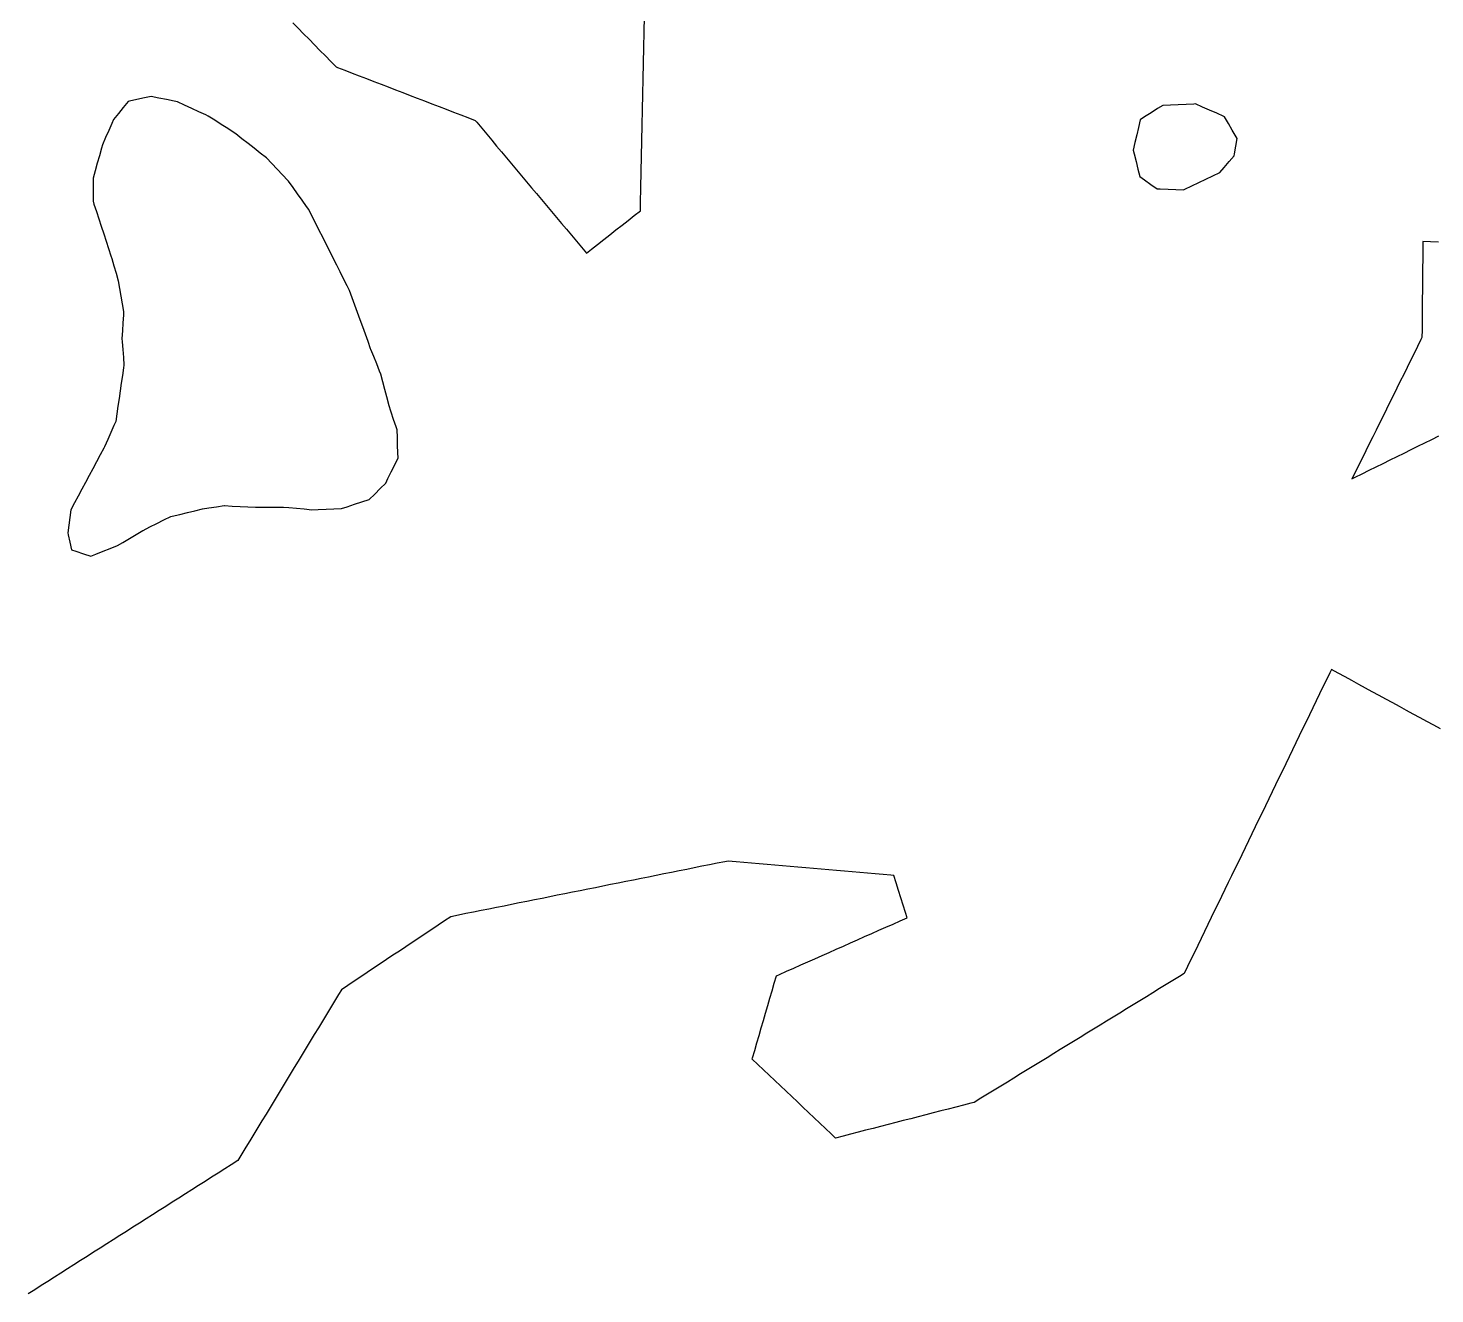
# Model space of a CAD drawing. Header units: millimetres. Extents: x 32 to 3054, y 42 to 5568.
# Drawn here: x 471.2 to 652.4, y 3471.9 to 3634.9 of the extents above; entities that cross this region are included whole.
import ezdxf

# ---------------------------------------------------------------- set-up
doc = ezdxf.new("R2010")
doc.units = ezdxf.units.MM
for name, color, linetype in [('ALL_ISLANDS', 7, 'Continuous'), ('OUTLINE_ISLAND_01', 7, 'Continuous'), ('OUTLINE_ISLAND_11', 7, 'Continuous'), ('OUTLINE_ISLAND_66', 7, 'Continuous')]:
    doc.layers.add(name, color=color, linetype=linetype)

msp = doc.modelspace()

# ---------------------------------------------------------------- linework, layer by layer
at = {"layer": 'ALL_ISLANDS'}
for points in [[(505.2684, 3635.5789), (505.9704, 3634.8667), (506.6724, 3634.1545), (507.3744, 3633.4424), (508.0764, 3632.7302), (508.7785, 3632.018), (509.4805, 3631.3059), (510.1825, 3630.5937), (510.8845, 3629.8815), (511.0476, 3629.8188), (511.9809, 3629.4597), (512.9142, 3629.1006), (513.8474, 3628.7414), (514.7807, 3628.3823), (515.714, 3628.0232), (516.6473, 3627.6641), (517.5806, 3627.3049), (518.5139, 3626.9458), (519.4472, 3626.5867), (520.3805, 3626.2276), (521.3138, 3625.8685), (522.2471, 3625.5093), (523.1804, 3625.1502), (524.1136, 3624.7911), (525.0469, 3624.432), (525.9802, 3624.0728), (526.9135, 3623.7137), (527.8468, 3623.3546), (528.7801, 3622.9955), (528.9707, 3622.7681), (529.613, 3622.0016), (530.2554, 3621.2352), (530.8977, 3620.4688), (531.54, 3619.7024), (532.1824, 3618.936), (532.8247, 3618.1695), (533.4671, 3617.4031), (534.1094, 3616.6367), (534.7517, 3615.8703), (535.3941, 3615.1038), (536.0364, 3614.3374), (536.6787, 3613.571), (537.3211, 3612.8046), (537.9634, 3612.0382), (538.6058, 3611.2717), (539.2481, 3610.5053), (539.8904, 3609.7389), (540.5328, 3608.9725), (541.1751, 3608.206), (541.8174, 3607.4396), (542.4598, 3606.6732), (543.1021, 3605.9068), (543.7569, 3606.4204), (544.5437, 3607.0376), (545.3305, 3607.6549), (546.1173, 3608.2721), (546.9041, 3608.8893), (547.6909, 3609.5065), (548.4777, 3610.1237), (549.2645, 3610.7409), (550.0513, 3611.3581), (550.0622, 3611.8735), (550.0832, 3612.8733), (550.1043, 3613.8731), (550.1253, 3614.8728), (550.1464, 3615.8726), (550.1674, 3616.8724), (550.1885, 3617.8722), (550.2095, 3618.872), (550.2306, 3619.8717), (550.2516, 3620.8715), (550.2727, 3621.8713), (550.2937, 3622.8711), (550.3148, 3623.8708), (550.3358, 3624.8706), (550.3569, 3625.8704), (550.3779, 3626.8702), (550.399, 3627.87), (550.42, 3628.8697), (550.4411, 3629.8695), (550.4621, 3630.8693), (550.4832, 3631.8691), (550.5042, 3632.8689), (550.5253, 3633.8686), (550.5463, 3634.8684), (550.5674, 3635.8682)], [(652.8303, 3607.3071), (651.8319, 3607.3644), (650.8336, 3607.4218), (650.83, 3607.0507), (650.8206, 3606.0507), (650.8111, 3605.0507), (650.8016, 3604.0508), (650.7921, 3603.0508), (650.7826, 3602.0509), (650.7732, 3601.0509), (650.7637, 3600.051), (650.7542, 3599.051), (650.7447, 3598.0511), (650.7352, 3597.0511), (650.7258, 3596.0511), (650.7163, 3595.0512), (650.5808, 3594.7777), (650.137, 3593.8816), (649.6933, 3592.9855), (649.2495, 3592.0893), (648.8057, 3591.1932), (648.3619, 3590.2971), (647.9181, 3589.401), (647.4743, 3588.5048), (647.0305, 3587.6087), (646.5867, 3586.7126), (646.1429, 3585.8165), (645.6991, 3584.9203), (645.2553, 3584.0242), (644.8115, 3583.1281), (644.3677, 3582.2319), (643.9239, 3581.3358), (643.4801, 3580.4397), (643.0363, 3579.5436), (642.5925, 3578.6474), (642.1487, 3577.7513), (641.7049, 3576.8552), (642.1299, 3577.0647), (643.0269, 3577.5067), (643.9239, 3577.9488), (644.8209, 3578.3909), (645.7178, 3578.833), (646.6148, 3579.275), (647.5118, 3579.7171), (648.4088, 3580.1592), (649.3058, 3580.6013), (650.2027, 3581.0433), (651.0997, 3581.4854), (651.9967, 3581.9275), (652.8937, 3582.3696)], [(653.1021, 3544.6351), (652.2241, 3545.1137), (651.3461, 3545.5923), (650.4681, 3546.071), (649.5901, 3546.5496), (648.7121, 3547.0283), (647.8341, 3547.5069), (646.9561, 3547.9855), (646.078, 3548.4642), (645.2, 3548.9428), (644.322, 3549.4214), (643.444, 3549.9001), (642.566, 3550.3787), (641.688, 3550.8574), (640.81, 3551.336), (639.932, 3551.8146), (639.0539, 3552.2933), (638.8355, 3551.8422), (638.3996, 3550.9422), (637.9637, 3550.0422), (637.5279, 3549.1422), (637.092, 3548.2422), (636.6561, 3547.3422), (636.2202, 3546.4422), (635.7844, 3545.5422), (635.3485, 3544.6422), (634.9126, 3543.7422), (634.4767, 3542.8422), (634.0408, 3541.9422), (633.605, 3541.0422), (633.1691, 3540.1422), (632.7332, 3539.2422), (632.2973, 3538.3422), (631.8614, 3537.4421), (631.4256, 3536.5421), (630.9897, 3535.6421), (630.5538, 3534.7421), (630.1179, 3533.8421), (629.6821, 3532.9421), (629.2462, 3532.0421), (628.8103, 3531.1421), (628.3744, 3530.2421), (627.9385, 3529.3421), (627.5027, 3528.4421), (627.0668, 3527.5421), (626.6309, 3526.6421), (626.195, 3525.7421), (625.7591, 3524.8421), (625.3233, 3523.9421), (624.8874, 3523.0421), (624.4515, 3522.1421), (624.0156, 3521.242), (623.5798, 3520.342), (623.1439, 3519.442), (622.708, 3518.542), (622.2721, 3517.642), (621.8362, 3516.742), (621.4004, 3515.842), (620.9645, 3514.942), (620.5286, 3514.042), (620.0927, 3513.142), (619.4776, 3512.7645), (618.6254, 3512.2414), (617.7731, 3511.7182), (616.9208, 3511.1951), (616.0686, 3510.672), (615.2163, 3510.1489), (614.364, 3509.6258), (613.5118, 3509.1027), (612.6595, 3508.5796), (611.8072, 3508.0565), (610.955, 3507.5334), (610.1027, 3507.0103), (609.2504, 3506.4872), (608.3982, 3505.9641), (607.5459, 3505.4409), (606.6936, 3504.9178), (605.8414, 3504.3947), (604.9891, 3503.8716), (604.1368, 3503.3485), (603.2846, 3502.8254), (602.4323, 3502.3023), (601.58, 3501.7792), (600.7278, 3501.2561), (599.8755, 3500.733), (599.0232, 3500.2099), (598.171, 3499.6868), (597.3187, 3499.1636), (596.4664, 3498.6405), (595.6142, 3498.1174), (594.7619, 3497.5943), (593.9096, 3497.0712), (593.0574, 3496.5481), (592.6171, 3496.4349), (591.6485, 3496.186), (590.68, 3495.937), (589.7115, 3495.6881), (588.743, 3495.4392), (587.7745, 3495.1902), (586.8059, 3494.9413), (585.8374, 3494.6923), (584.8689, 3494.4434), (583.9004, 3494.1945), (582.9319, 3493.9455), (581.9634, 3493.6966), (580.9948, 3493.4476), (580.0263, 3493.1987), (579.0578, 3492.9498), (578.0893, 3492.7008), (577.1208, 3492.4519), (576.1522, 3492.2029), (575.1837, 3491.954), (574.6279, 3492.4793), (573.9011, 3493.1661), (573.1743, 3493.853), (572.4475, 3494.5398), (571.7206, 3495.2266), (570.9938, 3495.9135), (570.267, 3496.6003), (569.5402, 3497.2872), (568.8134, 3497.974), (568.0866, 3498.6608), (567.3598, 3499.3477), (566.633, 3500.0345), (565.9062, 3500.7214), (565.1794, 3501.4082), (564.4526, 3502.095), (564.5079, 3502.2857), (564.7867, 3503.246), (565.0655, 3504.2063), (565.3443, 3505.1667), (565.6231, 3506.127), (565.9019, 3507.0874), (566.1807, 3508.0477), (566.4596, 3509.0081), (566.7384, 3509.9684), (567.0172, 3510.9288), (567.296, 3511.8891), (567.5748, 3512.8495), (567.9692, 3513.0246), (568.8832, 3513.4303), (569.7972, 3513.836), (570.7112, 3514.2417), (571.6252, 3514.6474), (572.5392, 3515.0531), (573.4532, 3515.4588), (574.3672, 3515.8645), (575.2812, 3516.2702), (576.1952, 3516.6759), (577.1092, 3517.0816), (578.0233, 3517.4873), (578.9373, 3517.893), (579.8513, 3518.2987), (580.7653, 3518.7044), (581.6793, 3519.1102), (582.5933, 3519.5159), (583.5073, 3519.9216), (584.4213, 3520.3273), (584.2102, 3520.9917), (583.9074, 3521.9448), (583.6046, 3522.8978), (583.3018, 3523.8509), (582.999, 3524.8039), (582.6962, 3525.757), (582.298, 3525.7919), (581.3018, 3525.8793), (580.3056, 3525.9666), (579.3094, 3526.0539), (578.3133, 3526.1413), (577.3171, 3526.2286), (576.3209, 3526.316), (575.3247, 3526.4033), (574.3286, 3526.4907), (573.3324, 3526.578), (572.3362, 3526.6653), (571.34, 3526.7527), (570.3438, 3526.84), (569.3477, 3526.9274), (568.3515, 3527.0147), (567.3553, 3527.1021), (566.3591, 3527.1894), (565.3629, 3527.2767), (564.3668, 3527.3641), (563.3706, 3527.4514), (562.3744, 3527.5388), (561.3782, 3527.6261), (560.921, 3527.5345), (559.9405, 3527.338), (558.96, 3527.1415), (557.9795, 3526.945), (556.999, 3526.7484), (556.0185, 3526.5519), (555.038, 3526.3554), (554.0575, 3526.1589), (553.077, 3525.9624), (552.0965, 3525.7659), (551.116, 3525.5694), (550.1355, 3525.3729), (549.155, 3525.1764), (548.1745, 3524.9798), (547.194, 3524.7833), (546.2135, 3524.5868), (545.233, 3524.3903), (544.2525, 3524.1938), (543.272, 3523.9973), (542.2915, 3523.8008), (541.311, 3523.6043), (540.3305, 3523.4078), (539.35, 3523.2113), (538.3695, 3523.0147), (537.389, 3522.8182), (536.4085, 3522.6217), (535.428, 3522.4252), (534.4475, 3522.2287), (533.467, 3522.0322), (532.4865, 3521.8357), (531.506, 3521.6392), (530.5255, 3521.4427), (529.545, 3521.2462), (528.5645, 3521.0496), (527.584, 3520.8531), (526.6035, 3520.6566), (525.623, 3520.4601), (524.834, 3519.9323), (524.0028, 3519.3763), (523.1717, 3518.8203), (522.3405, 3518.2643), (521.5093, 3517.7082), (520.6782, 3517.1522), (519.847, 3516.5962), (519.0158, 3516.0402), (518.1847, 3515.4842), (517.3535, 3514.9281), (516.5223, 3514.3721), (515.6911, 3513.8161), (514.86, 3513.2601), (514.0288, 3512.7041), (513.1976, 3512.1481), (512.3665, 3511.592), (511.5353, 3511.036), (511.1662, 3510.4272), (510.6478, 3509.5721), (510.1293, 3508.717), (509.6109, 3507.8619), (509.0925, 3507.0067), (508.574, 3506.1516), (508.0556, 3505.2965), (507.5371, 3504.4414), (507.0187, 3503.5863), (506.5003, 3502.7312), (505.9818, 3501.876), (505.4634, 3501.0209), (504.945, 3500.1658), (504.4265, 3499.3107), (503.9081, 3498.4556), (503.3897, 3497.6005), (502.8712, 3496.7453), (502.3528, 3495.8902), (501.8343, 3495.0351), (501.3159, 3494.18), (500.7975, 3493.3249), (500.279, 3492.4698), (499.7606, 3491.6146), (499.2422, 3490.7595), (498.7237, 3489.9044), (498.2053, 3489.0493), (498.1995, 3489.0456), (497.3556, 3488.5091), (496.5117, 3487.9726), (495.6678, 3487.4361), (494.8239, 3486.8995), (493.98, 3486.363), (493.1361, 3485.8265), (492.2922, 3485.29), (491.4484, 3484.7535), (490.6045, 3484.217), (489.7606, 3483.6804), (488.9167, 3483.1439), (488.0728, 3482.6074), (487.2289, 3482.0709), (486.385, 3481.5344), (485.5411, 3480.9979), (484.6972, 3480.4613), (483.8533, 3479.9248), (483.0095, 3479.3883), (482.1656, 3478.8518), (481.3217, 3478.3153), (480.4778, 3477.7788), (479.6339, 3477.2422), (478.79, 3476.7057), (477.9461, 3476.1692), (477.1022, 3475.6327), (476.2583, 3475.0962), (475.4144, 3474.5597), (474.5706, 3474.0231), (473.7267, 3473.4866), (472.8828, 3472.9501), (472.0389, 3472.4136), (471.195, 3471.8771)]]:
    msp.add_lwpolyline(points, dxfattribs=at)
for points in [[(484.085, 3625.4303), (483.4544, 3624.6542), (482.8238, 3623.8781), (482.1932, 3623.102), (481.9768, 3622.6102), (481.5742, 3621.6948), (481.1716, 3620.7794), (480.769, 3619.864), (480.6406, 3619.4066), (480.3704, 3618.4438), (480.1002, 3617.481), (479.8299, 3616.5183), (479.5597, 3615.5555), (479.557, 3614.592), (479.5543, 3613.592), (479.5515, 3612.592), (479.6767, 3612.2112), (479.9893, 3611.2613), (480.3018, 3610.3114), (480.6143, 3609.3614), (480.9268, 3608.4115), (481.2393, 3607.4616), (481.5518, 3606.5117), (481.8643, 3605.5618), (481.9607, 3605.2319), (482.2411, 3604.272), (482.5216, 3603.3121), (482.8021, 3602.3523), (482.8054, 3602.3334), (482.9771, 3601.3483), (483.1488, 3600.3631), (483.3206, 3599.378), (483.4923, 3598.3928), (483.4628, 3597.9106), (483.4017, 3596.9125), (483.3406, 3595.9144), (483.2794, 3594.9162), (483.3118, 3594.4783), (483.3854, 3593.481), (483.459, 3592.4837), (483.5326, 3591.4865), (483.4833, 3591.1494), (483.3387, 3590.1599), (483.194, 3589.1705), (483.0494, 3588.181), (482.9048, 3587.1915), (482.7602, 3586.202), (482.6156, 3585.2125), (482.4709, 3584.223), (482.2514, 3583.7228), (481.8494, 3582.8071), (481.4475, 3581.8914), (481.0456, 3580.9758), (480.9492, 3580.796), (480.4769, 3579.9146), (480.0045, 3579.0331), (479.5322, 3578.1517), (479.0598, 3577.2703), (478.5874, 3576.3889), (478.1151, 3575.5075), (477.6427, 3574.6261), (477.1704, 3573.7447), (476.698, 3572.8633), (476.5633, 3571.8802), (476.4274, 3570.8895), (476.2916, 3569.8988), (476.3467, 3569.6493), (476.5622, 3568.6729), (476.7778, 3567.6964), (477.3565, 3567.5112), (478.3089, 3567.2064), (479.2614, 3566.9017), (479.9111, 3567.1545), (480.843, 3567.5172), (481.7749, 3567.8798), (482.7068, 3568.2425), (483.3788, 3568.6441), (484.2371, 3569.1572), (485.0955, 3569.6702), (485.9539, 3570.1833), (485.9952, 3570.2039), (486.89, 3570.6505), (487.7848, 3571.0971), (488.6795, 3571.5436), (489.5743, 3571.9902), (489.758, 3572.0349), (490.7297, 3572.2711), (491.7014, 3572.5074), (492.6731, 3572.7437), (493.6448, 3572.9799), (494.4483, 3573.0987), (495.4375, 3573.2449), (496.4268, 3573.391), (496.489, 3573.3883), (497.488, 3573.3437), (498.487, 3573.2991), (499.486, 3573.2545), (500.485, 3573.2099), (501.0877, 3573.2071), (502.0877, 3573.2026), (503.0877, 3573.1981), (504.0877, 3573.1936), (504.7636, 3573.1344), (505.7598, 3573.0471), (506.756, 3572.9599), (507.7522, 3572.8726), (508.5666, 3572.9031), (509.5659, 3572.9406), (510.5652, 3572.978), (511.5645, 3573.0155), (512.2906, 3573.2548), (513.2403, 3573.5678), (514.1901, 3573.8808), (515.1398, 3574.1938), (515.8345, 3574.8845), (516.5435, 3575.5897), (517.2526, 3576.2948), (517.5322, 3576.866), (517.9718, 3577.7642), (518.4114, 3578.6624), (518.851, 3579.5606), (518.8272, 3580.1702), (518.7882, 3581.1694), (518.7492, 3582.1687), (518.7102, 3583.1679), (518.5866, 3583.5413), (518.2726, 3584.4907), (517.9585, 3585.4401), (517.6445, 3586.3896), (517.6347, 3586.4276), (517.3856, 3587.3961), (517.1366, 3588.3646), (516.8875, 3589.3331), (516.6385, 3590.3016), (516.467, 3590.7237), (516.0906, 3591.6501), (515.7143, 3592.5766), (515.3379, 3593.5031), (515.311, 3593.5773), (514.9702, 3594.5174), (514.6294, 3595.4576), (514.2887, 3596.3977), (513.9479, 3597.3379), (513.6072, 3598.278), (513.2664, 3599.2182), (512.9256, 3600.1583), (512.5849, 3601.0985), (512.2845, 3601.6948), (511.8345, 3602.5879), (511.3846, 3603.481), (510.9347, 3604.3741), (510.4848, 3605.2671), (510.0349, 3606.1602), (509.585, 3607.0533), (509.1351, 3607.9464), (508.6852, 3608.8394), (508.2353, 3609.7325), (507.7854, 3610.6256), (507.3355, 3611.5187), (507.0631, 3611.9006), (506.4824, 3612.7147), (505.9016, 3613.5288), (505.3209, 3614.3428), (504.7401, 3615.1569), (504.6433, 3615.2593), (503.956, 3615.9857), (503.2687, 3616.7121), (502.5814, 3617.4384), (501.8942, 3618.1648), (501.8817, 3618.1746), (501.0957, 3618.7928), (500.3097, 3619.411), (499.5236, 3620.0292), (498.7376, 3620.6474), (497.9516, 3621.2656), (497.7494, 3621.3957), (496.9084, 3621.9367), (496.0674, 3622.4777), (495.2264, 3623.0187), (494.3854, 3623.5597), (494.08, 3623.7005), (493.1719, 3624.1192), (492.2638, 3624.538), (491.3557, 3624.9567), (490.4476, 3625.3754), (489.9899, 3625.4703), (489.0107, 3625.6732), (488.0315, 3625.8762), (487.0523, 3626.0791), (486.187, 3625.8899), (485.2101, 3625.6763), (484.2332, 3625.4627)], [(614.4285, 3623.0789), (614.2036, 3622.1045), (613.9788, 3621.1301), (613.7539, 3620.1557), (613.5291, 3619.1813), (613.6526, 3618.6784), (613.8912, 3617.7073), (614.1298, 3616.7362), (614.3684, 3615.7651), (614.981, 3615.336), (615.8001, 3614.7623), (616.6192, 3614.1886), (617.0123, 3614.1717), (618.0113, 3614.1288), (619.0104, 3614.0859), (620.0095, 3614.0429), (620.1876, 3614.1283), (621.0893, 3614.5606), (621.991, 3614.993), (622.8927, 3615.4253), (623.7944, 3615.8576), (624.6961, 3616.29), (625.2368, 3616.9298), (625.8822, 3617.6937), (626.5276, 3618.4575), (626.5656, 3618.6819), (626.7327, 3619.6678), (626.8998, 3620.6537), (626.7788, 3620.8655), (626.2827, 3621.7338), (625.7867, 3622.6021), (625.2906, 3623.4704), (625.2021, 3623.5091), (624.2859, 3623.91), (623.3698, 3624.3108), (622.4537, 3624.7117), (621.5375, 3625.1125), (621.3304, 3625.1038), (620.3313, 3625.0618), (619.3322, 3625.0197), (618.3331, 3624.9777), (617.334, 3624.9356), (616.6752, 3624.5146), (615.8325, 3623.9762), (614.9899, 3623.4377)]]:
    msp.add_lwpolyline(points, close=True, dxfattribs=at)
at = {"layer": 'OUTLINE_ISLAND_01'}
for points in [[(505.2684, 3635.5789), (505.9704, 3634.8667), (506.6724, 3634.1545), (507.3744, 3633.4424), (508.0764, 3632.7302), (508.7785, 3632.018), (509.4805, 3631.3059), (510.1825, 3630.5937), (510.8845, 3629.8815), (511.0476, 3629.8188), (511.9809, 3629.4597), (512.9142, 3629.1006), (513.8474, 3628.7414), (514.7807, 3628.3823), (515.714, 3628.0232), (516.6473, 3627.6641), (517.5806, 3627.3049), (518.5139, 3626.9458), (519.4472, 3626.5867), (520.3805, 3626.2276), (521.3138, 3625.8685), (522.2471, 3625.5093), (523.1804, 3625.1502), (524.1136, 3624.7911), (525.0469, 3624.432), (525.9802, 3624.0728), (526.9135, 3623.7137), (527.8468, 3623.3546), (528.7801, 3622.9955), (528.9707, 3622.7681), (529.613, 3622.0016), (530.2554, 3621.2352), (530.8977, 3620.4688), (531.54, 3619.7024), (532.1824, 3618.936), (532.8247, 3618.1695), (533.4671, 3617.4031), (534.1094, 3616.6367), (534.7517, 3615.8703), (535.3941, 3615.1038), (536.0364, 3614.3374), (536.6787, 3613.571), (537.3211, 3612.8046), (537.9634, 3612.0382), (538.6058, 3611.2717), (539.2481, 3610.5053), (539.8904, 3609.7389), (540.5328, 3608.9725), (541.1751, 3608.206), (541.8174, 3607.4396), (542.4598, 3606.6732), (543.1021, 3605.9068), (543.7569, 3606.4204), (544.5437, 3607.0376), (545.3305, 3607.6549), (546.1173, 3608.2721), (546.9041, 3608.8893), (547.6909, 3609.5065), (548.4777, 3610.1237), (549.2645, 3610.7409), (550.0513, 3611.3581), (550.0622, 3611.8735), (550.0832, 3612.8733), (550.1043, 3613.8731), (550.1253, 3614.8728), (550.1464, 3615.8726), (550.1674, 3616.8724), (550.1885, 3617.8722), (550.2095, 3618.872), (550.2306, 3619.8717), (550.2516, 3620.8715), (550.2727, 3621.8713), (550.2937, 3622.8711), (550.3148, 3623.8708), (550.3358, 3624.8706), (550.3569, 3625.8704), (550.3779, 3626.8702), (550.399, 3627.87), (550.42, 3628.8697), (550.4411, 3629.8695), (550.4621, 3630.8693), (550.4832, 3631.8691), (550.5042, 3632.8689), (550.5253, 3633.8686), (550.5463, 3634.8684), (550.5674, 3635.8682)], [(652.8303, 3607.3071), (651.8319, 3607.3644), (650.8336, 3607.4218), (650.83, 3607.0507), (650.8206, 3606.0507), (650.8111, 3605.0507), (650.8016, 3604.0508), (650.7921, 3603.0508), (650.7826, 3602.0509), (650.7732, 3601.0509), (650.7637, 3600.051), (650.7542, 3599.051), (650.7447, 3598.0511), (650.7352, 3597.0511), (650.7258, 3596.0511), (650.7163, 3595.0512), (650.5808, 3594.7777), (650.137, 3593.8816), (649.6933, 3592.9855), (649.2495, 3592.0893), (648.8057, 3591.1932), (648.3619, 3590.2971), (647.9181, 3589.401), (647.4743, 3588.5048), (647.0305, 3587.6087), (646.5867, 3586.7126), (646.1429, 3585.8165), (645.6991, 3584.9203), (645.2553, 3584.0242), (644.8115, 3583.1281), (644.3677, 3582.2319), (643.9239, 3581.3358), (643.4801, 3580.4397), (643.0363, 3579.5436), (642.5925, 3578.6474), (642.1487, 3577.7513), (641.7049, 3576.8552), (642.1299, 3577.0647), (643.0269, 3577.5067), (643.9239, 3577.9488), (644.8209, 3578.3909), (645.7178, 3578.833), (646.6148, 3579.275), (647.5118, 3579.7171), (648.4088, 3580.1592), (649.3058, 3580.6013), (650.2027, 3581.0433), (651.0997, 3581.4854), (651.9967, 3581.9275), (652.8937, 3582.3696)], [(653.1021, 3544.6351), (652.2241, 3545.1137), (651.3461, 3545.5923), (650.4681, 3546.071), (649.5901, 3546.5496), (648.7121, 3547.0283), (647.8341, 3547.5069), (646.9561, 3547.9855), (646.078, 3548.4642), (645.2, 3548.9428), (644.322, 3549.4214), (643.444, 3549.9001), (642.566, 3550.3787), (641.688, 3550.8574), (640.81, 3551.336), (639.932, 3551.8146), (639.0539, 3552.2933), (638.8355, 3551.8422), (638.3996, 3550.9422), (637.9637, 3550.0422), (637.5279, 3549.1422), (637.092, 3548.2422), (636.6561, 3547.3422), (636.2202, 3546.4422), (635.7844, 3545.5422), (635.3485, 3544.6422), (634.9126, 3543.7422), (634.4767, 3542.8422), (634.0408, 3541.9422), (633.605, 3541.0422), (633.1691, 3540.1422), (632.7332, 3539.2422), (632.2973, 3538.3422), (631.8614, 3537.4421), (631.4256, 3536.5421), (630.9897, 3535.6421), (630.5538, 3534.7421), (630.1179, 3533.8421), (629.6821, 3532.9421), (629.2462, 3532.0421), (628.8103, 3531.1421), (628.3744, 3530.2421), (627.9385, 3529.3421), (627.5027, 3528.4421), (627.0668, 3527.5421), (626.6309, 3526.6421), (626.195, 3525.7421), (625.7591, 3524.8421), (625.3233, 3523.9421), (624.8874, 3523.0421), (624.4515, 3522.1421), (624.0156, 3521.242), (623.5798, 3520.342), (623.1439, 3519.442), (622.708, 3518.542), (622.2721, 3517.642), (621.8362, 3516.742), (621.4004, 3515.842), (620.9645, 3514.942), (620.5286, 3514.042), (620.0927, 3513.142), (619.4776, 3512.7645), (618.6254, 3512.2414), (617.7731, 3511.7182), (616.9208, 3511.1951), (616.0686, 3510.672), (615.2163, 3510.1489), (614.364, 3509.6258), (613.5118, 3509.1027), (612.6595, 3508.5796), (611.8072, 3508.0565), (610.955, 3507.5334), (610.1027, 3507.0103), (609.2504, 3506.4872), (608.3982, 3505.9641), (607.5459, 3505.4409), (606.6936, 3504.9178), (605.8414, 3504.3947), (604.9891, 3503.8716), (604.1368, 3503.3485), (603.2846, 3502.8254), (602.4323, 3502.3023), (601.58, 3501.7792), (600.7278, 3501.2561), (599.8755, 3500.733), (599.0232, 3500.2099), (598.171, 3499.6868), (597.3187, 3499.1636), (596.4664, 3498.6405), (595.6142, 3498.1174), (594.7619, 3497.5943), (593.9096, 3497.0712), (593.0574, 3496.5481), (592.6171, 3496.4349), (591.6485, 3496.186), (590.68, 3495.937), (589.7115, 3495.6881), (588.743, 3495.4392), (587.7745, 3495.1902), (586.8059, 3494.9413), (585.8374, 3494.6923), (584.8689, 3494.4434), (583.9004, 3494.1945), (582.9319, 3493.9455), (581.9634, 3493.6966), (580.9948, 3493.4476), (580.0263, 3493.1987), (579.0578, 3492.9498), (578.0893, 3492.7008), (577.1208, 3492.4519), (576.1522, 3492.2029), (575.1837, 3491.954), (574.6279, 3492.4793), (573.9011, 3493.1661), (573.1743, 3493.853), (572.4475, 3494.5398), (571.7206, 3495.2266), (570.9938, 3495.9135), (570.267, 3496.6003), (569.5402, 3497.2872), (568.8134, 3497.974), (568.0866, 3498.6608), (567.3598, 3499.3477), (566.633, 3500.0345), (565.9062, 3500.7214), (565.1794, 3501.4082), (564.4526, 3502.095), (564.5079, 3502.2857), (564.7867, 3503.246), (565.0655, 3504.2063), (565.3443, 3505.1667), (565.6231, 3506.127), (565.9019, 3507.0874), (566.1807, 3508.0477), (566.4596, 3509.0081), (566.7384, 3509.9684), (567.0172, 3510.9288), (567.296, 3511.8891), (567.5748, 3512.8495), (567.9692, 3513.0246), (568.8832, 3513.4303), (569.7972, 3513.836), (570.7112, 3514.2417), (571.6252, 3514.6474), (572.5392, 3515.0531), (573.4532, 3515.4588), (574.3672, 3515.8645), (575.2812, 3516.2702), (576.1952, 3516.6759), (577.1092, 3517.0816), (578.0233, 3517.4873), (578.9373, 3517.893), (579.8513, 3518.2987), (580.7653, 3518.7044), (581.6793, 3519.1102), (582.5933, 3519.5159), (583.5073, 3519.9216), (584.4213, 3520.3273), (584.2102, 3520.9917), (583.9074, 3521.9448), (583.6046, 3522.8978), (583.3018, 3523.8509), (582.999, 3524.8039), (582.6962, 3525.757), (582.298, 3525.7919), (581.3018, 3525.8793), (580.3056, 3525.9666), (579.3094, 3526.0539), (578.3133, 3526.1413), (577.3171, 3526.2286), (576.3209, 3526.316), (575.3247, 3526.4033), (574.3286, 3526.4907), (573.3324, 3526.578), (572.3362, 3526.6653), (571.34, 3526.7527), (570.3438, 3526.84), (569.3477, 3526.9274), (568.3515, 3527.0147), (567.3553, 3527.1021), (566.3591, 3527.1894), (565.3629, 3527.2767), (564.3668, 3527.3641), (563.3706, 3527.4514), (562.3744, 3527.5388), (561.3782, 3527.6261), (560.921, 3527.5345), (559.9405, 3527.338), (558.96, 3527.1415), (557.9795, 3526.945), (556.999, 3526.7484), (556.0185, 3526.5519), (555.038, 3526.3554), (554.0575, 3526.1589), (553.077, 3525.9624), (552.0965, 3525.7659), (551.116, 3525.5694), (550.1355, 3525.3729), (549.155, 3525.1764), (548.1745, 3524.9798), (547.194, 3524.7833), (546.2135, 3524.5868), (545.233, 3524.3903), (544.2525, 3524.1938), (543.272, 3523.9973), (542.2915, 3523.8008), (541.311, 3523.6043), (540.3305, 3523.4078), (539.35, 3523.2113), (538.3695, 3523.0147), (537.389, 3522.8182), (536.4085, 3522.6217), (535.428, 3522.4252), (534.4475, 3522.2287), (533.467, 3522.0322), (532.4865, 3521.8357), (531.506, 3521.6392), (530.5255, 3521.4427), (529.545, 3521.2462), (528.5645, 3521.0496), (527.584, 3520.8531), (526.6035, 3520.6566), (525.623, 3520.4601), (524.834, 3519.9323), (524.0028, 3519.3763), (523.1717, 3518.8203), (522.3405, 3518.2643), (521.5093, 3517.7082), (520.6782, 3517.1522), (519.847, 3516.5962), (519.0158, 3516.0402), (518.1847, 3515.4842), (517.3535, 3514.9281), (516.5223, 3514.3721), (515.6911, 3513.8161), (514.86, 3513.2601), (514.0288, 3512.7041), (513.1976, 3512.1481), (512.3665, 3511.592), (511.5353, 3511.036), (511.1662, 3510.4272), (510.6478, 3509.5721), (510.1293, 3508.717), (509.6109, 3507.8619), (509.0925, 3507.0067), (508.574, 3506.1516), (508.0556, 3505.2965), (507.5371, 3504.4414), (507.0187, 3503.5863), (506.5003, 3502.7312), (505.9818, 3501.876), (505.4634, 3501.0209), (504.945, 3500.1658), (504.4265, 3499.3107), (503.9081, 3498.4556), (503.3897, 3497.6005), (502.8712, 3496.7453), (502.3528, 3495.8902), (501.8343, 3495.0351), (501.3159, 3494.18), (500.7975, 3493.3249), (500.279, 3492.4698), (499.7606, 3491.6146), (499.2422, 3490.7595), (498.7237, 3489.9044), (498.2053, 3489.0493), (498.1995, 3489.0456), (497.3556, 3488.5091), (496.5117, 3487.9726), (495.6678, 3487.4361), (494.8239, 3486.8995), (493.98, 3486.363), (493.1361, 3485.8265), (492.2922, 3485.29), (491.4484, 3484.7535), (490.6045, 3484.217), (489.7606, 3483.6804), (488.9167, 3483.1439), (488.0728, 3482.6074), (487.2289, 3482.0709), (486.385, 3481.5344), (485.5411, 3480.9979), (484.6972, 3480.4613), (483.8533, 3479.9248), (483.0095, 3479.3883), (482.1656, 3478.8518), (481.3217, 3478.3153), (480.4778, 3477.7788), (479.6339, 3477.2422), (478.79, 3476.7057), (477.9461, 3476.1692), (477.1022, 3475.6327), (476.2583, 3475.0962), (475.4144, 3474.5597), (474.5706, 3474.0231), (473.7267, 3473.4866), (472.8828, 3472.9501), (472.0389, 3472.4136), (471.195, 3471.8771)]]:
    msp.add_lwpolyline(points, dxfattribs=at)
at = {"layer": 'OUTLINE_ISLAND_11'}
msp.add_lwpolyline([(484.085, 3625.4303), (483.4544, 3624.6542), (482.8238, 3623.8781), (482.1932, 3623.102), (481.9768, 3622.6102), (481.5742, 3621.6948), (481.1716, 3620.7794), (480.769, 3619.864), (480.6406, 3619.4066), (480.3704, 3618.4438), (480.1002, 3617.481), (479.8299, 3616.5183), (479.5597, 3615.5555), (479.557, 3614.592), (479.5543, 3613.592), (479.5515, 3612.592), (479.6767, 3612.2112), (479.9893, 3611.2613), (480.3018, 3610.3114), (480.6143, 3609.3614), (480.9268, 3608.4115), (481.2393, 3607.4616), (481.5518, 3606.5117), (481.8643, 3605.5618), (481.9607, 3605.2319), (482.2411, 3604.272), (482.5216, 3603.3121), (482.8021, 3602.3523), (482.8054, 3602.3334), (482.9771, 3601.3483), (483.1488, 3600.3631), (483.3206, 3599.378), (483.4923, 3598.3928), (483.4628, 3597.9106), (483.4017, 3596.9125), (483.3406, 3595.9144), (483.2794, 3594.9162), (483.3118, 3594.4783), (483.3854, 3593.481), (483.459, 3592.4837), (483.5326, 3591.4865), (483.4833, 3591.1494), (483.3387, 3590.1599), (483.194, 3589.1705), (483.0494, 3588.181), (482.9048, 3587.1915), (482.7602, 3586.202), (482.6156, 3585.2125), (482.4709, 3584.223), (482.2514, 3583.7228), (481.8494, 3582.8071), (481.4475, 3581.8914), (481.0456, 3580.9758), (480.9492, 3580.796), (480.4769, 3579.9146), (480.0045, 3579.0331), (479.5322, 3578.1517), (479.0598, 3577.2703), (478.5874, 3576.3889), (478.1151, 3575.5075), (477.6427, 3574.6261), (477.1704, 3573.7447), (476.698, 3572.8633), (476.5633, 3571.8802), (476.4274, 3570.8895), (476.2916, 3569.8988), (476.3467, 3569.6493), (476.5622, 3568.6729), (476.7778, 3567.6964), (477.3565, 3567.5112), (478.3089, 3567.2064), (479.2614, 3566.9017), (479.9111, 3567.1545), (480.843, 3567.5172), (481.7749, 3567.8798), (482.7068, 3568.2425), (483.3788, 3568.6441), (484.2371, 3569.1572), (485.0955, 3569.6702), (485.9539, 3570.1833), (485.9952, 3570.2039), (486.89, 3570.6505), (487.7848, 3571.0971), (488.6795, 3571.5436), (489.5743, 3571.9902), (489.758, 3572.0349), (490.7297, 3572.2711), (491.7014, 3572.5074), (492.6731, 3572.7437), (493.6448, 3572.9799), (494.4483, 3573.0987), (495.4375, 3573.2449), (496.4268, 3573.391), (496.489, 3573.3883), (497.488, 3573.3437), (498.487, 3573.2991), (499.486, 3573.2545), (500.485, 3573.2099), (501.0877, 3573.2071), (502.0877, 3573.2026), (503.0877, 3573.1981), (504.0877, 3573.1936), (504.7636, 3573.1344), (505.7598, 3573.0471), (506.756, 3572.9599), (507.7522, 3572.8726), (508.5666, 3572.9031), (509.5659, 3572.9406), (510.5652, 3572.978), (511.5645, 3573.0155), (512.2906, 3573.2548), (513.2403, 3573.5678), (514.1901, 3573.8808), (515.1398, 3574.1938), (515.8345, 3574.8845), (516.5435, 3575.5897), (517.2526, 3576.2948), (517.5322, 3576.866), (517.9718, 3577.7642), (518.4114, 3578.6624), (518.851, 3579.5606), (518.8272, 3580.1702), (518.7882, 3581.1694), (518.7492, 3582.1687), (518.7102, 3583.1679), (518.5866, 3583.5413), (518.2726, 3584.4907), (517.9585, 3585.4401), (517.6445, 3586.3896), (517.6347, 3586.4276), (517.3856, 3587.3961), (517.1366, 3588.3646), (516.8875, 3589.3331), (516.6385, 3590.3016), (516.467, 3590.7237), (516.0906, 3591.6501), (515.7143, 3592.5766), (515.3379, 3593.5031), (515.311, 3593.5773), (514.9702, 3594.5174), (514.6294, 3595.4576), (514.2887, 3596.3977), (513.9479, 3597.3379), (513.6072, 3598.278), (513.2664, 3599.2182), (512.9256, 3600.1583), (512.5849, 3601.0985), (512.2845, 3601.6948), (511.8345, 3602.5879), (511.3846, 3603.481), (510.9347, 3604.3741), (510.4848, 3605.2671), (510.0349, 3606.1602), (509.585, 3607.0533), (509.1351, 3607.9464), (508.6852, 3608.8394), (508.2353, 3609.7325), (507.7854, 3610.6256), (507.3355, 3611.5187), (507.0631, 3611.9006), (506.4824, 3612.7147), (505.9016, 3613.5288), (505.3209, 3614.3428), (504.7401, 3615.1569), (504.6433, 3615.2593), (503.956, 3615.9857), (503.2687, 3616.7121), (502.5814, 3617.4384), (501.8942, 3618.1648), (501.8817, 3618.1746), (501.0957, 3618.7928), (500.3097, 3619.411), (499.5236, 3620.0292), (498.7376, 3620.6474), (497.9516, 3621.2656), (497.7494, 3621.3957), (496.9084, 3621.9367), (496.0674, 3622.4777), (495.2264, 3623.0187), (494.3854, 3623.5597), (494.08, 3623.7005), (493.1719, 3624.1192), (492.2638, 3624.538), (491.3557, 3624.9567), (490.4476, 3625.3754), (489.9899, 3625.4703), (489.0107, 3625.6732), (488.0315, 3625.8762), (487.0523, 3626.0791), (486.187, 3625.8899), (485.2101, 3625.6763), (484.2332, 3625.4627)], close=True, dxfattribs=at)
at = {"layer": 'OUTLINE_ISLAND_66'}
msp.add_lwpolyline([(614.4285, 3623.0789), (614.2036, 3622.1045), (613.9788, 3621.1301), (613.7539, 3620.1557), (613.5291, 3619.1813), (613.6526, 3618.6784), (613.8912, 3617.7073), (614.1298, 3616.7362), (614.3684, 3615.7651), (614.981, 3615.336), (615.8001, 3614.7623), (616.6192, 3614.1886), (617.0123, 3614.1717), (618.0113, 3614.1288), (619.0104, 3614.0859), (620.0095, 3614.0429), (620.1876, 3614.1283), (621.0893, 3614.5606), (621.991, 3614.993), (622.8927, 3615.4253), (623.7944, 3615.8576), (624.6961, 3616.29), (625.2368, 3616.9298), (625.8822, 3617.6937), (626.5276, 3618.4575), (626.5656, 3618.6819), (626.7327, 3619.6678), (626.8998, 3620.6537), (626.7788, 3620.8655), (626.2827, 3621.7338), (625.7867, 3622.6021), (625.2906, 3623.4704), (625.2021, 3623.5091), (624.2859, 3623.91), (623.3698, 3624.3108), (622.4537, 3624.7117), (621.5375, 3625.1125), (621.3304, 3625.1038), (620.3313, 3625.0618), (619.3322, 3625.0197), (618.3331, 3624.9777), (617.334, 3624.9356), (616.6752, 3624.5146), (615.8325, 3623.9762), (614.9899, 3623.4377)], close=True, dxfattribs=at)

doc.saveas('drawing.dxf')
